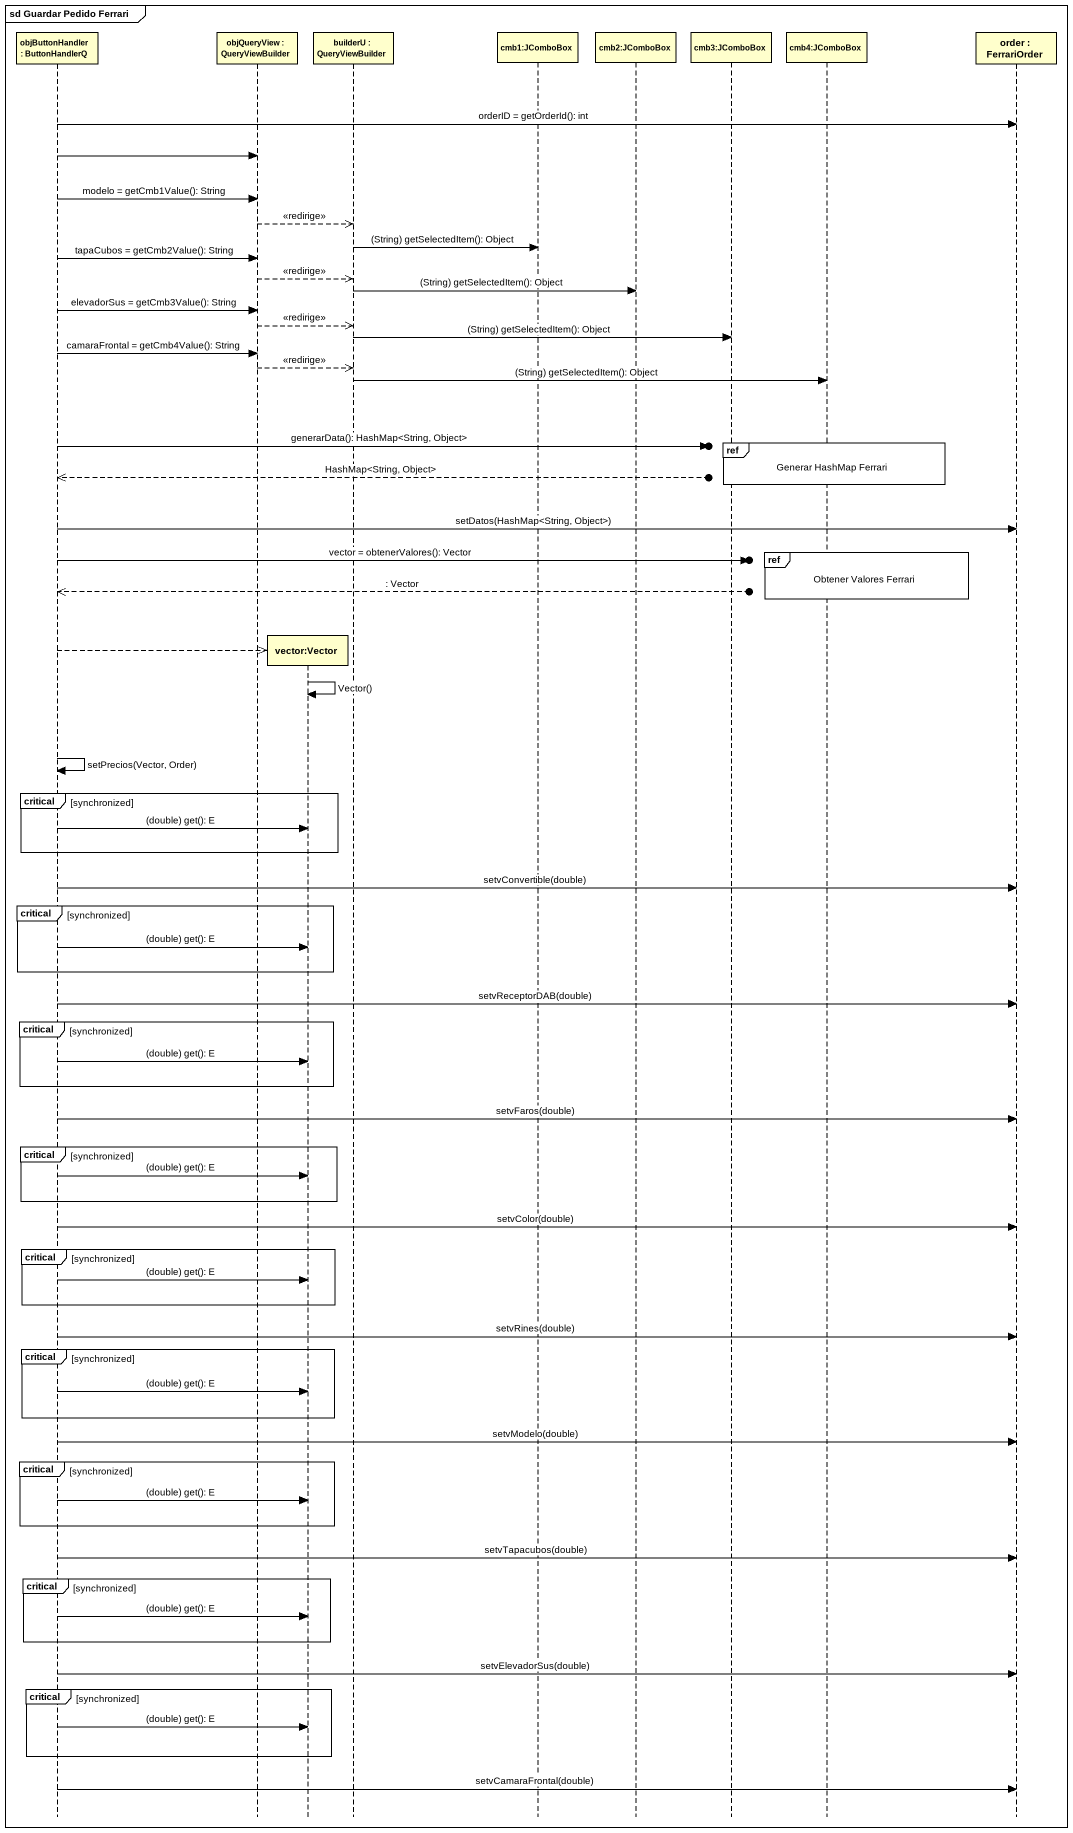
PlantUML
@startuml
mainframe sd Guardar Pedido Ferrari
hide footbox
participant "objButtonHandler : ButtonHandlerQ" as objButtonHandler
participant "objQueryView : QueryViewBuilder" as objQueryView
participant "vector:Vector" as vector_Vector
participant "builderU : QueryViewBuilder" as builderU
participant "cmb1:JComboBox" as cmb1_JComboBox
participant "cmb2:JComboBox" as cmb2_JComboBox
participant "cmb3:JComboBox" as cmb3_JComboBox
participant "cmb4:JComboBox" as cmb4_JComboBox
participant "order : FerrariOrder" as order

objButtonHandler -> order : orderID = getOrderId(): int
objButtonHandler -> objQueryView
objButtonHandler -> objQueryView : modelo = getCmb1Value(): String
objQueryView -->> builderU : <<redirige>>
builderU -> cmb1_JComboBox : (String) getSelectedItem(): Object
objButtonHandler -> objQueryView : tapaCubos = getCmb2Value(): String
objQueryView -->> builderU : <<redirige>>
builderU -> cmb2_JComboBox : (String) getSelectedItem(): Object
objButtonHandler -> objQueryView : elevadorSus = getCmb3Value(): String
objQueryView -->> builderU : <<redirige>>
builderU -> cmb3_JComboBox : (String) getSelectedItem(): Object
objButtonHandler -> objQueryView : camaraFrontal = getCmb4Value(): String
objQueryView -->> builderU : <<redirige>>
builderU -> cmb4_JComboBox : (String) getSelectedItem(): Object
ref over cmb3_JComboBox, cmb4_JComboBox : Generar HashMap Ferrari
objButtonHandler ->o] : generarData(): HashMap<String, Object>
objButtonHandler <<--o] : HashMap<String, Object>
objButtonHandler -> order : setDatos(HashMap<String, Object>)
ref over cmb4_JComboBox : Obtener Valores Ferrari
objButtonHandler ->o] : vector = obtenerValores(): Vector
objButtonHandler <<--o] : : Vector
objButtonHandler -->> vector_Vector **
vector_Vector -> vector_Vector : Vector()
objButtonHandler -> objButtonHandler : setPrecios(Vector, Order)
critical synchronized
  objButtonHandler -> vector_Vector : (double) get(): E
end
objButtonHandler -> order : setvConvertible(double)
critical synchronized
  objButtonHandler -> vector_Vector : (double) get(): E
end
objButtonHandler -> order : setvReceptorDAB(double)
critical synchronized
  objButtonHandler -> vector_Vector : (double) get(): E
end
objButtonHandler -> order : setvFaros(double)
critical synchronized
  objButtonHandler -> vector_Vector : (double) get(): E
end
objButtonHandler -> order : setvColor(double)
critical synchronized
  objButtonHandler -> vector_Vector : (double) get(): E
end
objButtonHandler -> order : setvRines(double)
critical synchronized
  objButtonHandler -> vector_Vector : (double) get(): E
end
objButtonHandler -> order : setvModelo(double)
critical synchronized
  objButtonHandler -> vector_Vector : (double) get(): E
end
objButtonHandler -> order : setvTapacubos(double)
critical synchronized
  objButtonHandler -> vector_Vector : (double) get(): E
end
objButtonHandler -> order : setvElevadorSus(double)
critical synchronized
  objButtonHandler -> vector_Vector : (double) get(): E
end
objButtonHandler -> order : setvCamaraFrontal(double)
@enduml
